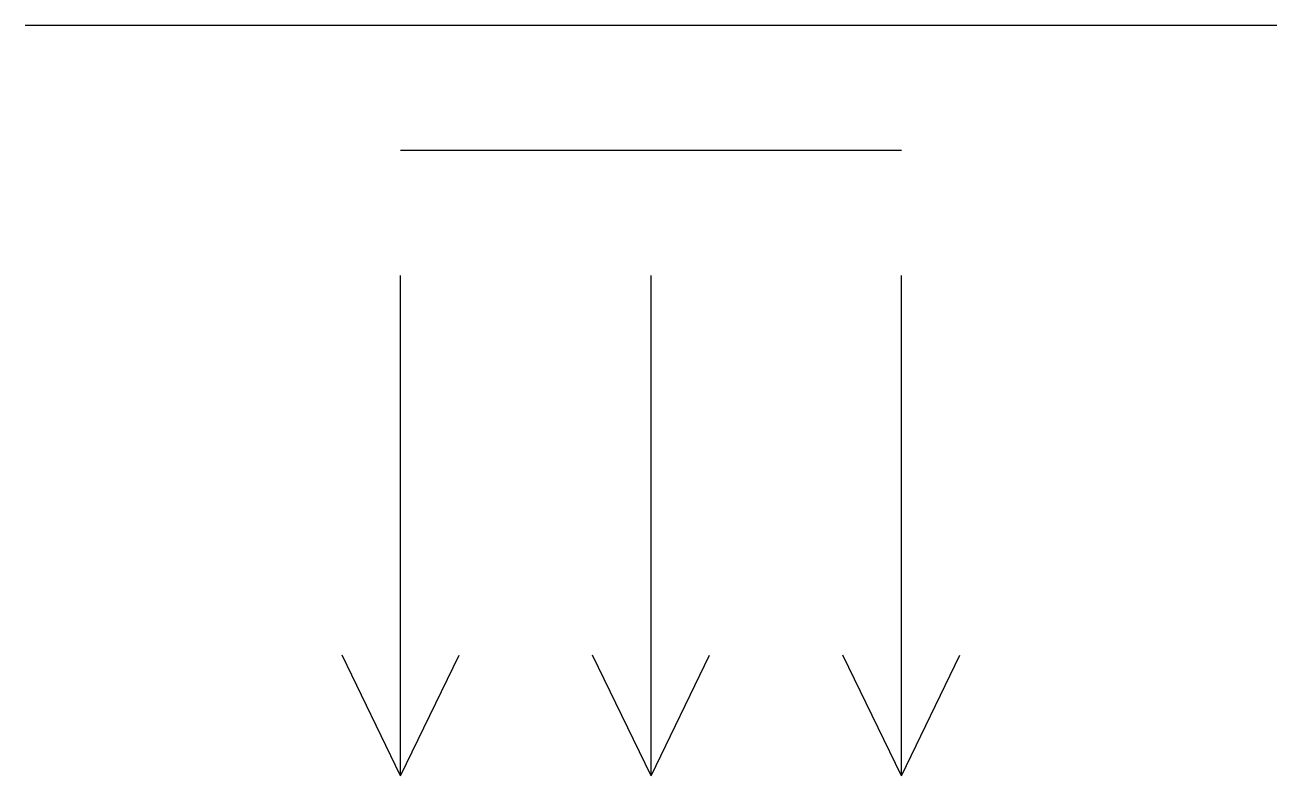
# Model space of a CAD drawing. Header units: millimetres. Extents: x -125 to 125, y -150 to 0.
import ezdxf

# ---------------------------------------------------------------- set-up
doc = ezdxf.new("R2010")
doc.units = ezdxf.units.MM

msp = doc.modelspace()

# ---------------------------------------------------------------- linework, layer by layer
at = {"color": 0, "linetype": 'ByBlock', "lineweight": -2}
for p, q in [((-125, 0), (125, 0)), ((-50, -25), (50, -25)), ((-50, -150), (-50, -50)), ((0, -150), (0, -50)), ((50, -150), (50, -50)), ((-50, -150), (-61.68, -125.9)), ((-50, -150), (-38.32, -125.9)), ((0, -150), (-11.68, -125.9)), ((0, -150), (11.68, -125.9)), ((50, -150), (38.32, -125.9)), ((50, -150), (61.68, -125.9))]:
    msp.add_line(p, q, dxfattribs=at)

doc.saveas('drawing.dxf')
